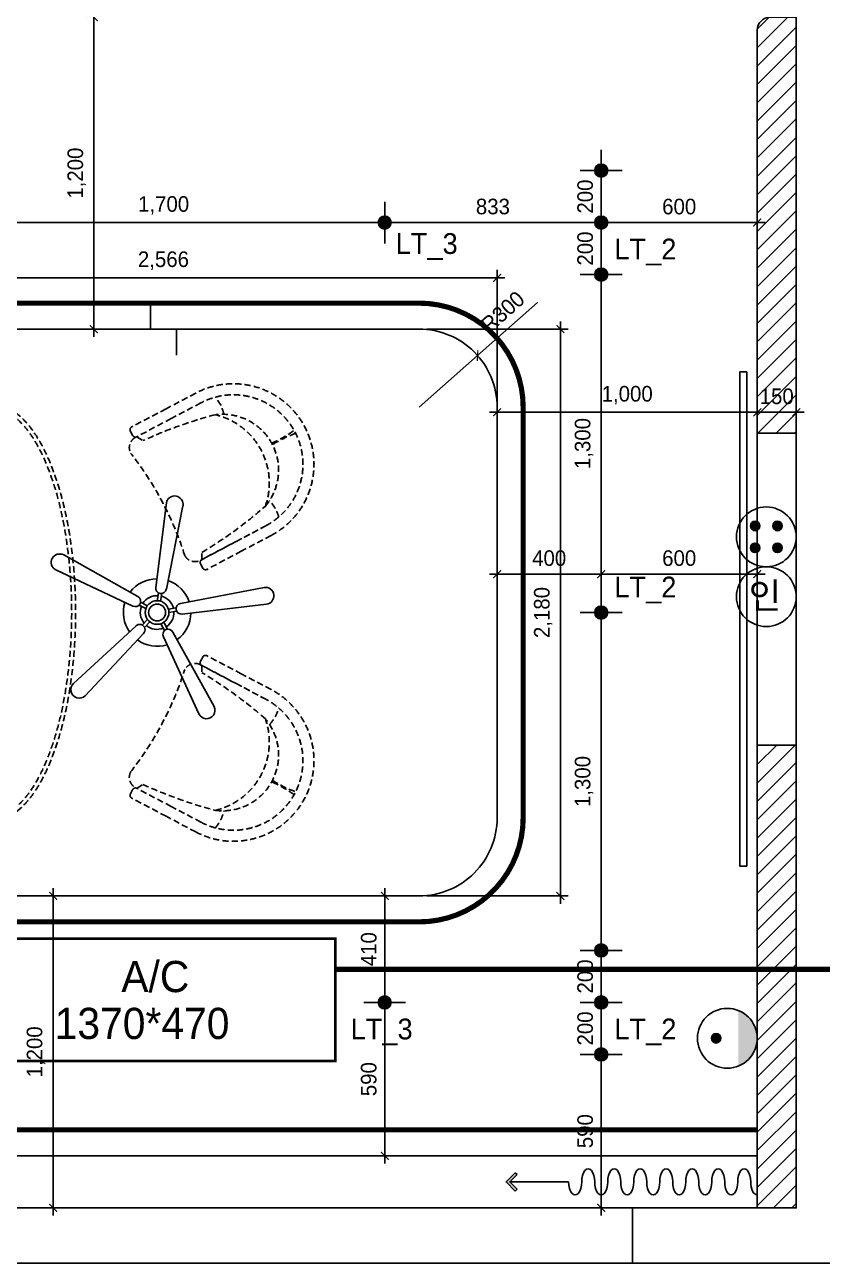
# Model space of a CAD drawing. Header units: millimetres. Extents: x 204923 to 257123, y 77248 to 107783.
# Drawn here: x 241626 to 244692, y 93259 to 98023 of the extents above; entities that cross this region are included whole.
import ezdxf

# ---------------------------------------------------------------- set-up
doc = ezdxf.new("R2010")
doc.units = ezdxf.units.MM
doc.header["$LTSCALE"] = 30
doc.header["$PDMODE"] = 3
for name, pattern in [('DH-HID2', [1.2, 0.8, -0.4]), ('HID', [2.3, 1.5, -0.8]), ('HID2', [1, 0.5, -0.5]), ('HIDDEN', [9.525, 6.35, -3.175])]:
    doc.linetypes.add(name, pattern=pattern)
doc.layers.get('DEFPOINTS').update_dxf_attribs({"color": 248})
for name, color, linetype in [('01. F-소품', 3, 'Continuous'), ('03-WAL NEW', 3, 'Continuous'), ('04-WIN', 4, 'Continuous'), ('06-FUR', 6, 'Continuous'), ('06-LIGHT', 4, 'Continuous'), ('07-DIM WAL', 5, 'Continuous'), ('2-con', 2, 'Continuous'), ('3.기호.계단선', 30, 'Continuous'), ('CEIL-LIGHT', 7, 'Continuous'), ('FU-FURM', 251, 'DH-HID2'), ('RC-LIGHT', 7, 'Continuous'), ('도면층8', 8, 'Continuous'), ('설비', 140, 'Continuous')]:
    doc.layers.add(name, color=color, linetype=linetype)
doc.styles.add('HY 울릉도 L', font='')
doc.styles.add('코레일둥고', font='Korail_Round_Gothic_Medium.ttf')
doc.styles.get('HY 울릉도 L').set_extended_font_data('HY울릉도L')
doc.dimstyles.new('30', dxfattribs={"dimscale": 30, "dimtxt": 2, "dimasz": 1, "dimexe": 1, "dimexo": 1, "dimgap": 1, "dimtad": 1, "dimdec": 0, "dimrnd": 0.05, "dimdsep": 46, "dimlunit": 6, "dimtxsty": 'HY 울릉도 L', "dimblk": 'ARCHTICK', "dimcen": 2.5, "dimdle": 1, "dimclrd": 133, "dimclre": 133, "dimclrt": 30, "dimadec": 0, "dimazin": 0, "dimtfac": 1, "dimtdec": 0, "dimtix": 1, "dimtmove": 2, "dimatfit": 3, "dimldrblk": 'ARCHTICK', "dimfxl": 1, "dimlwd": -1, "dimlwe": -1, "dimarcsym": 0})

# ---------------------------------------------------------------- blocks, each defined once
blk = doc.blocks.new('CELILNGPAN')
at = {"layer": '06-FUR', "color": 6}
for p, q in [((48717.2, -3709.4), (48676.4, -4034.6)), ((48781.1, -3721), (48717.1, -4041.2)), ((48322.4, -3909.7), (48607.1, -4069.5)), ((48291.6, -3966.9), (48588.2, -4106.2)), ((49093.7, -4034.6), (48771.7, -4096.2)), ((48644.6, -4104.7), (48618.1, -4091.1)), ((48682.4, -4085.6), (48687.2, -4056.2)), ((48695.2, -4087.7), (48700, -4058.3)), ((48638.6, -4116.2), (48612.1, -4102.6)), ((48725.1, -4117.8), (48754.5, -4113.2)), ((48727, -4130.6), (48756.5, -4126)), ((49102.3, -4098.9), (48778, -4137)), ((48360.1, -4404.3), (48600.1, -4182.9)), ((48645.1, -4158.1), (48623.9, -4179.1)), ((48654.2, -4167.3), (48633.1, -4188.3)), ((48696.1, -4174.1), (48709.5, -4200.7)), ((48707.7, -4168.3), (48721.1, -4194.9)), ((48404.9, -4451.3), (48629.1, -4212.2)), ((48842.1, -4521.2), (48705.7, -4224.6)), ((48900.6, -4493.1), (48742.5, -4206))]:
    blk.add_line(p, q, dxfattribs=at)
for radius in [45.4, 32.5]:
    blk.add_circle((48681.6, -4131), radius, dxfattribs=at)
for centre, radius, start, end in [((48749.2, -3715.2), 32.5, 349.67, 169.67), ((48307, -3938.3), 32.5, 61.67, 241.67), ((48681.6, -4131), 129.8, 90.4651, 143.078), ((48696.7, -4037.9), 20.6, 170.7734, 350.7734), ((48681.6, -4131), 129.8, 18.4651, 71.078), ((49098, -4066.8), 32.5, 277.67, 97.67), ((48681.6, -4131), 129.8, 162.4651, 215.078), ((48597.7, -4087.9), 20.6, 242.7734, 62.7734), ((48681.6, -4131), 64.9, 86.5125, 147.0342), ((48681.6, -4131), 64.9, 14.5125, 75.0342), ((48774.9, -4116.6), 20.6, 98.7734, 278.7734), ((48681.6, -4131), 64.9, 158.5125, 219.0342), ((48681.6, -4131), 64.9, 302.5125, 3.0342), ((48681.6, -4131), 129.8, 306.4651, 359.078), ((48614.6, -4197.5), 20.6, 314.7734, 134.7734), ((48681.6, -4131), 64.9, 230.5125, 291.0342), ((48681.6, -4131), 129.8, 234.4651, 287.078), ((48724.1, -4215.3), 20.6, 26.7734, 206.7734), ((48382.5, -4427.8), 32.5, 133.67, 313.67), ((48871.4, -4507.2), 32.5, 205.67, 25.67)]:
    blk.add_arc(centre, radius, start, end, dxfattribs=at)
blk = doc.blocks.new('DLSXJSPT')
at = {"layer": '설비', "color": 140}
blk.add_circle((242956, 103418.4), 115, dxfattribs=at)
at = {"layer": '설비', "color": 140, "style": '코레일둥고'}
blk.add_text('인', height=100, dxfattribs=at).set_placement((242888.1, 103372))
blk = doc.blocks.new('4RNZHS')
at = {"layer": '설비'}
h = blk.add_hatch(color=140, dxfattribs=at)
edge = h.paths.add_edge_path()
edge.add_arc((244434.2, 96095.3), 18.3, -90, 270, ccw=False)
h = blk.add_hatch(color=140, dxfattribs=at)
edge = h.paths.add_edge_path()
edge.add_arc((244520, 96095.3), 18.3, 270, 630)
h = blk.add_hatch(color=140, dxfattribs=at)
edge = h.paths.add_edge_path()
edge.add_arc((244434.2, 96011.2), 18.3, -90, 270, ccw=False)
h = blk.add_hatch(color=140, dxfattribs=at)
edge = h.paths.add_edge_path()
edge.add_arc((244520, 96011.2), 18.3, 270, 630)
at = {"layer": '설비', "color": 140}
for centre, radius in [((244477.1, 96053.3), 115), ((244434.2, 96095.3), 18.3), ((244520, 96095.3), 18.3), ((244434.2, 96011.2), 18.3), ((244520, 96011.2), 18.3)]:
    blk.add_circle(centre, radius, dxfattribs=at)
blk = doc.blocks.new('DLFRN')
at = {"layer": '설비'}
h = blk.add_hatch(color=140, dxfattribs=at)
edge = h.paths.add_edge_path()
edge.add_arc((236552.3, 104850.7), 18.3, 0, 360)
h = blk.add_hatch(color=140, dxfattribs=at)
edge = h.paths.add_edge_path()
edge.add_line((236658.9, 104764.8), (236445.6, 104764.8))
edge.add_ellipse((236552.3, 104807.8), major_axis=(81.3, 81.3), ratio=1, start_angle=156.9578, end_angle=293.0422)
at = {"layer": '설비', "color": 140}
for centre, radius in [((236552.3, 104807.8), 115), ((236552.3, 104850.7), 18.3)]:
    blk.add_circle(centre, radius, dxfattribs=at)
blk = doc.blocks.new('cdr')
at = {"layer": '04-WIN'}
blk.add_lwpolyline([(214577.1, 93472.4), (218162.1, 93472.4), (218162.1, 93259.4), (214577.1, 93259.4)], close=True, dxfattribs=at)
at = {"layer": '2-con'}
for p, q in [((218792.1, 98052.4), (218792.1, 93472.4)), ((218792.1, 93472.4), (218162.1, 93472.4)), ((218162.1, 93472.4), (218162.1, 93259.4))]:
    blk.add_line(p, q, dxfattribs=at)
blk.add_lwpolyline([(218992.1, 93259.4), (218162.1, 93259.4)], dxfattribs=at)
blk = doc.blocks.new('cjswjdeh')
at = {"layer": '03-WAL NEW'}
h = blk.add_hatch(dxfattribs=at)
h.set_pattern_fill('_USER', color=256, scale=50, angle=45, pattern_type=0)
h.set_pattern_definition([(45, (54919.72, 2669.96), (-35.355339, 35.355339), [])])
h.paths.add_polyline_path([(273711.8, 96746.7), (273561.8, 96746.7), (273561.8, 96142.3), (273711.8, 96142.3)])
h.paths.add_polyline_path([(273711.8, 97922.3), (273561.8, 97922.3), (273561.8, 96746.7), (273711.8, 96746.7)])
h.paths.add_polyline_path([(273711.8, 100722.3), (273561.8, 100722.3), (273561.8, 99122.3), (273711.8, 99122.3)])
for p, q in [((273711.8, 99122.3), (273561.8, 99122.3)), ((273711.8, 97922.3), (273561.8, 97922.3))]:
    blk.add_line(p, q, dxfattribs=at)
blk.add_lwpolyline([(273711.8, 100722.3), (273611.8, 100722.3, 0.414214), (273561.8, 100672.3), (273561.8, 96142.3), (273711.8, 96142.3), (273711.8, 100722.3)], format="xyb", dxfattribs=at)
at = {"layer": '06-FUR', "color": 8}
blk.add_lwpolyline([(273521.8, 97456.9), (273521.8, 99357.8), (273494.9, 99357.8), (273494.9, 97456.9)], close=True, dxfattribs=at)
at = {"layer": 'FU-FURM', "color": 8}
for p, q in [((271402.9, 99276.4), (271288.5, 99216)), ((271422.8, 99238.8), (271308.4, 99178.4)), ((271288.5, 99216), (271156.7, 99146.3)), ((271308.4, 99178.4), (271176.5, 99108.7)), ((271151.6, 99129.8), (271160.1, 99113.7)), ((271176.5, 99108.7), (271199.7, 99093.4)), ((271672.6, 98766.2), (271558.2, 98705.7)), ((271558.2, 98705.7), (271672.6, 98766.2)), ((271692.5, 98728.6), (271578.1, 98668.1)), ((271420.9, 98633.1), (271558.2, 98705.7)), ((271558.2, 98705.7), (271426.3, 98636)), ((271426.3, 98636), (271426.8, 98663.7)), ((271578.1, 98668.1), (271446.2, 98598.4)), ((271429.8, 98603.5), (271421.3, 98619.6)), ((271420.9, 98231.5), (271558.2, 98158.9)), ((271429.8, 98261.2), (271421.3, 98245.1)), ((271578.1, 98196.5), (271446.2, 98266.2)), ((271426.3, 98228.6), (271426.8, 98200.9)), ((271558.2, 98158.9), (271426.3, 98228.6)), ((271692.5, 98136.1), (271578.1, 98196.5)), ((271672.6, 98098.5), (271558.2, 98158.9)), ((271558.2, 98158.9), (271672.6, 98098.5)), ((271176.5, 97756), (271199.7, 97771.3)), ((271308.4, 97686.3), (271176.5, 97756)), ((271151.6, 97734.8), (271160.1, 97750.9)), ((271288.5, 97648.7), (271156.7, 97718.4)), ((271422.8, 97625.8), (271308.4, 97686.3)), ((271402.9, 97588.2), (271288.5, 97648.7))]:
    blk.add_line(p, q, dxfattribs=at)
for centre, radius, start, end in [((271547.7, 99002.5), 309.8, 297.8591, 117.8591), ((271547.7, 99002.5), 267.3, 297.8591, 117.8591), ((271372, 99166.6), 141.6, 11.5694, 41.5397), ((271901, 97574.8), 1672.8, 104.6398, 114.7879), ((271506.5, 98980.2), 214.8, 319.804, 97.5617), ((271415.7, 98930.5), 270, 340.766, 76.5997), ((271162.3, 99135.5), 12.2, 117.8591, 207.8591), ((271191.9, 99066.4), 44.5, 117.8591, 207.8591), ((271170.9, 99119.4), 12.2, 207.8591, 297.8591), ((271517.5, 99497.3), 449.6, 293.2027, 305.8783), ((271939.5, 98698.8), 449.6, 109.8399, 122.5137), ((270169, 98273.8), 1250.1, 17.5952, 38.123), ((271584.4, 98764.9), 141.6, 14.1785, 43.8361), ((270567, 100098.6), 1672.8, 300.9303, 311.2813), ((271400.1, 98672.5), 44.5, 207.8591, 297.8591), ((271432, 98625.3), 12.2, 117.8591, 207.8591), ((271440.5, 98609.2), 12.2, 207.8591, 297.8591), ((271400.1, 98192.1), 44.5, 62.1409, 152.1409), ((271432, 98239.4), 12.2, 152.1409, 242.1409), ((271440.5, 98255.5), 12.2, 62.1409, 152.1409), ((270169, 98590.9), 1250.1, 321.877, 342.4048), ((270567, 96766), 1672.8, 48.7187, 59.0697), ((271547.7, 97862.2), 309.8, 242.1409, 62.1409), ((271547.7, 97862.2), 267.3, 242.1409, 62.1409), ((271584.4, 98099.8), 141.6, 316.1639, 345.8215), ((271415.7, 97934.1), 270, 283.4003, 19.234), ((271506.5, 97884.4), 214.8, 262.4383, 40.196), ((271191.9, 97798.3), 44.5, 152.1409, 242.1409), ((271170.9, 97745.3), 12.2, 62.1409, 152.1409), ((271901, 99289.9), 1672.8, 245.2121, 255.3602), ((271517.5, 97367.4), 449.6, 54.1217, 66.7973), ((271939.5, 98165.8), 449.6, 237.4863, 250.1601), ((271162.3, 97729.2), 12.2, 152.1409, 242.1409), ((271372, 97698), 141.6, 318.4603, 348.4306)]:
    blk.add_arc(centre, radius, start, end, dxfattribs=at)
at = {"layer": 'FU-FURM', "color": 8, "extrusion": (0, 0, -1)}
blk.add_ellipse((270620.8, 98432.3), major_axis=(0, 800), ratio=0.4, dxfattribs=at)
at = {"layer": 'FU-FURM', "color": 8}
blk.add_open_spline([(270620.8, 99217.3), (270629.8, 99217.3), (270638.8, 99216.2), (270657, 99211.9), (270666.1, 99208.6), (270684.4, 99199.7), (270693.6, 99194.1), (270711.9, 99180.6), (270721, 99172.6), (270739, 99154.4), (270747.9, 99144.2), (270765.4, 99121.4), (270774, 99108.9), (270790.6, 99081.8), (270798.8, 99067.2), (270814.4, 99036), (270822, 99019.5), (270836.5, 98984.5), (270843.4, 98966.2), (270859.2, 98919.7), (270867.8, 98890.7), (270883.4, 98830.1), (270890.3, 98798.4), (270902.5, 98733), (270907.6, 98699.2), (270916.1, 98630.1), (270919.4, 98594.9), (270924, 98523.5), (270925.3, 98487.5), (270926, 98415.2), (270925.4, 98379), (270922.1, 98307.2), (270919.5, 98271.5), (270912.4, 98201.5), (270907.9, 98167.1), (270897, 98100.3), (270890.7, 98067.8), (270876.3, 98005.3), (270868.2, 97975.4), (270850.6, 97918.6), (270841.1, 97891.7), (270820.6, 97841.6), (270809.8, 97818.4), (270786.9, 97776), (270775, 97756.8), (270753.3, 97727), (270743.6, 97715.4), (270724.1, 97694.9), (270714.2, 97686), (270694.3, 97671), (270684.3, 97664.8), (270666.4, 97656.3), (270658.4, 97653.3), (270642.4, 97649.1), (270634.5, 97647.9), (270618.7, 97647.1), (270610.7, 97647.5), (270594.9, 97650), (270586.9, 97652.1), (270570.9, 97658.1), (270562.9, 97661.9), (270546.9, 97671.4), (270538.8, 97677), (270522.9, 97690), (270514.9, 97697.5), (270499.2, 97714.1), (270491.4, 97723.3), (270476.1, 97743.4), (270468.6, 97754.3), (270450.7, 97782.9), (270440.4, 97801.6), (270420.8, 97841.9), (270411.5, 97863.7), (270393.9, 97909.9), (270385.7, 97934.4), (270370.5, 97985.9), (270363.5, 98012.8), (270350.8, 98068.5), (270345.1, 98097.4), (270335.2, 98156.7), (270331, 98187.1), (270324.1, 98249), (270321.4, 98280.5), (270317.5, 98344.1), (270316.3, 98376.2), (270315.5, 98440.5), (270315.9, 98472.7), (270318.3, 98536.8), (270320.2, 98568.6), (270325.6, 98631.5), (270329.1, 98662.5), (270337.6, 98723.2), (270342.5, 98752.9), (270353.8, 98810.5), (270360.2, 98838.5), (270374.2, 98892.2), (270381.8, 98917.9), (270398.3, 98966.8), (270407.1, 98990), (270425.7, 99033.4), (270435.5, 99053.6), (270456, 99090.8), (270466.6, 99107.7), (270488.5, 99138.1), (270499.7, 99151.5), (270520, 99172.1), (270529.1, 99180.1), (270547.2, 99193.6), (270556.3, 99199.2), (270574.4, 99208.2), (270583.4, 99211.5), (270601.5, 99216), (270610.4, 99217.2), (270619.8, 99217.3), (270620.3, 99217.3), (270620.8, 99217.3)], degree=3, knots=[0, 0, 0, 0, 0.096006, 0.096006, 0.192013, 0.192013, 0.288019, 0.288019, 0.384026, 0.384026, 0.480032, 0.480032, 0.576039, 0.576039, 0.672045, 0.672045, 0.768052, 0.768052, 0.864058, 0.864058, 1.000623, 1.000623, 1.137188, 1.137188, 1.273752, 1.273752, 1.410317, 1.410317, 1.546881, 1.546881, 1.683446, 1.683446, 1.820011, 1.820011, 1.956575, 1.956575, 2.09314, 2.09314, 2.229705, 2.229705, 2.366269, 2.366269, 2.502834, 2.502834, 2.639398, 2.639398, 2.743847, 2.743847, 2.848296, 2.848296, 2.952744, 2.952744, 3.036859, 3.036859, 3.120973, 3.120973, 3.205087, 3.205087, 3.289202, 3.289202, 3.373316, 3.373316, 3.45743, 3.45743, 3.541545, 3.541545, 3.625659, 3.625659, 3.709774, 3.709774, 3.831324, 3.831324, 3.952874, 3.952874, 4.074424, 4.074424, 4.195974, 4.195974, 4.317525, 4.317525, 4.439075, 4.439075, 4.560625, 4.560625, 4.682175, 4.682175, 4.803725, 4.803725, 4.925276, 4.925276, 5.046826, 5.046826, 5.168376, 5.168376, 5.289926, 5.289926, 5.411476, 5.411476, 5.533027, 5.533027, 5.654577, 5.654577, 5.776127, 5.776127, 5.897677, 5.897677, 5.992828, 5.992828, 6.087979, 6.087979, 6.18313, 6.18313, 6.278281, 6.278281, 6.283185, 6.283185, 6.283185, 6.283185], dxfattribs=at)
blk.add_blockref('cdr', (54919.7, 2670))
blk = doc.blocks.new('1')
at = {"linetype": 'Continuous'}
h = blk.add_hatch(color=4, dxfattribs=at)
h.dxf.hatch_style = 1
edge = h.paths.add_edge_path()
edge.add_arc((11539653.5, -14273503.8), 37.5, 0, 360)
at = {"color": 1, "linetype": 'Continuous'}
for p, q in [((11539653.5, -14273637.1), (11539653.5, -14273370.5)), ((11539520.2, -14273503.8), (11539786.8, -14273503.8))]:
    blk.add_line(p, q, dxfattribs=at)
at = {"color": 4, "linetype": 'Continuous'}
for radius in [41.5, 37.5]:
    blk.add_circle((11539653.5, -14273503.8), radius, dxfattribs=at)
blk = doc.blocks.new('FFSFDF')
at = {"layer": '01. F-소품'}
blk.add_hatch(color=8, dxfattribs=at).paths.add_polyline_path([(1567672.9, 1746751.1), (1567679.9, 1746744.1), (1567715.3, 1746779.4), (1567679.9, 1746814.8), (1567672.9, 1746807.7), (1567701.2, 1746779.4)])
at = {"layer": '01. F-소품', "color": 8}
for p, q in [((1567672.9, 1746807.7), (1567679.9, 1746814.8)), ((1567474.8, 1746779.4), (1567701.2, 1746779.4)), ((1567672.9, 1746751.1), (1567679.9, 1746744.1))]:
    blk.add_line(p, q, dxfattribs=at)
for points in [[(1567672.9, 1746807.7), (1567701.2, 1746779.4), (1567672.9, 1746751.1)], [(1567679.9, 1746814.8), (1567715.3, 1746779.4), (1567679.9, 1746744.1)]]:
    blk.add_lwpolyline(points, dxfattribs=at)
for centre, start_param, end_param in [((1566799.8, 1746779.4), 1.570796, 4.712389), ((1566899.8, 1746779.4), 1.570796, 4.712389), ((1566999.8, 1746779.4), 1.570796, 4.712389), ((1567099.8, 1746779.4), 1.570796, 4.712389), ((1567199.8, 1746779.4), 1.570796, 4.712389), ((1567299.8, 1746779.4), 1.570796, 4.712389), ((1567399.8, 1746779.4), 1.570796, 4.712389), ((1566749.8, 1746779.4), 6.283185, 7.853982), ((1566849.8, 1746779.4), 4.712389, 7.853982), ((1566949.8, 1746779.4), 4.712389, 7.853982), ((1567049.8, 1746779.4), 4.712389, 7.853982), ((1567149.8, 1746779.4), 4.712389, 7.853982), ((1567249.8, 1746779.4), 4.712389, 7.853982), ((1567349.8, 1746779.4), 4.712389, 7.853982), ((1567449.8, 1746779.4), 4.712389, 7.853982)]:
    blk.add_ellipse(centre, major_axis=(0, -50), ratio=0.5, start_param=start_param, end_param=end_param, dxfattribs=at)
blk = doc.blocks.new('_ArchTick')
at = {"color": 0, "linetype": 'ByBlock', "const_width": 0.15}
blk.add_lwpolyline([(-0.5, -0.5), (0.5, 0.5)], dxfattribs=at)
blk = doc.blocks.new('*D718')
at = {"layer": '3.기호.계단선', "color": 133}
for p, q in [((244472.1, 96532.4), (243412.1, 96532.4)), ((243442.1, 96562.4), (243442.1, 96562.4)), ((244442.1, 96562.4), (244442.1, 96562.4))]:
    blk.add_line(p, q, dxfattribs=at)
at = {"layer": 'DEFPOINTS', "color": 0}
for p in [(243442.1, 96532.4), (243442.1, 96532.4), (244442.1, 96532.4)]:
    blk.add_point(p, dxfattribs=at)
at = {"layer": '3.기호.계단선', "color": 133, "xscale": 30, "yscale": 30, "zscale": 30, "rotation": 180}
blk.add_blockref('_ArchTick', (243442.1, 96532.4), dxfattribs=at)
at = {"layer": '3.기호.계단선', "color": 133, "xscale": 30, "yscale": 30, "zscale": 30}
blk.add_blockref('_ArchTick', (244442.1, 96532.4), dxfattribs=at)
at = {"layer": '3.기호.계단선', "color": 30, "insert": (243942.1, 96598.3), "char_height": 60, "attachment_point": 5, "style": 'HY 울릉도 L'}
blk.add_mtext('1,000', dxfattribs=at)
blk = doc.blocks.new('*D719')
at = {"layer": '3.기호.계단선', "color": 133}
for p, q in [((244412.1, 96532.4), (244622.1, 96532.4)), ((244442.1, 96562.4), (244442.1, 96562.4)), ((244592.1, 96562.4), (244592.1, 96562.4))]:
    blk.add_line(p, q, dxfattribs=at)
at = {"layer": 'DEFPOINTS', "color": 0}
for p in [(244442.1, 96532.4), (244592.1, 96532.4), (244592.1, 96532.4)]:
    blk.add_point(p, dxfattribs=at)
at = {"layer": '3.기호.계단선', "color": 133, "xscale": 30, "yscale": 30, "zscale": 30}
blk.add_blockref('_ArchTick', (244442.1, 96532.4), dxfattribs=at)
at = {"layer": '3.기호.계단선', "color": 133, "xscale": 30, "yscale": 30, "zscale": 30, "rotation": 180}
blk.add_blockref('_ArchTick', (244592.1, 96532.4), dxfattribs=at)
at = {"layer": '3.기호.계단선', "color": 30, "insert": (244517.1, 96593.7), "char_height": 60, "attachment_point": 5, "style": 'HY 울릉도 L'}
blk.add_mtext('150', dxfattribs=at)
blk = doc.blocks.new('*D720')
at = {"layer": '3.기호.계단선', "color": 133}
for p, q in [((240845.7, 97049.9), (243472.1, 97049.9)), ((240875.7, 96479.3), (240875.7, 97079.9)), ((243442.1, 96562.4), (243442.1, 97079.9))]:
    blk.add_line(p, q, dxfattribs=at)
at = {"layer": 'DEFPOINTS', "color": 0}
for p in [(243442.1, 97049.9), (243442.1, 96532.4), (240875.7, 96449.3)]:
    blk.add_point(p, dxfattribs=at)
at = {"layer": '3.기호.계단선', "color": 133, "xscale": 30, "yscale": 30, "zscale": 30, "rotation": 180}
blk.add_blockref('_ArchTick', (240875.7, 97049.9), dxfattribs=at)
at = {"layer": '3.기호.계단선', "color": 133, "xscale": 30, "yscale": 30, "zscale": 30}
blk.add_blockref('_ArchTick', (243442.1, 97049.9), dxfattribs=at)
at = {"layer": '3.기호.계단선', "color": 30, "insert": (242158.9, 97115.8), "char_height": 60, "attachment_point": 5, "style": 'HY 울릉도 L'}
blk.add_mtext('2,566', dxfattribs=at)
blk = doc.blocks.new('*D721')
at = {"layer": '3.기호.계단선', "color": 133}
for p, q in [((243172.1, 96852.4), (243715.2, 96852.4)), ((243685.2, 96882.4), (243685.2, 94642.4)), ((243172.1, 94672.4), (243715.2, 94672.4))]:
    blk.add_line(p, q, dxfattribs=at)
at = {"layer": 'DEFPOINTS', "color": 0}
for p in [(243142.1, 96852.4), (243142.1, 94672.4), (243685.2, 94672.4)]:
    blk.add_point(p, dxfattribs=at)
at = {"layer": '3.기호.계단선', "color": 133, "xscale": 30, "yscale": 30, "zscale": 30}
for p, rotation in [((243685.2, 96852.4), 90), ((243685.2, 94672.4), 270)]:
    blk.add_blockref('_ArchTick', p, dxfattribs=dict(at, rotation=rotation))
at = {"layer": '3.기호.계단선', "color": 30, "insert": (243619.3, 95762.4), "char_height": 60, "attachment_point": 5, "rotation": 90, "style": 'HY 울릉도 L'}
blk.add_mtext('2,180', dxfattribs=at)
blk = doc.blocks.new('*D724')
at = {"layer": '3.기호.계단선', "color": 133}
for p, q in [((242129.6, 94672.4), (241704.7, 94672.4)), ((241734.7, 94702.4), (241734.7, 93442.4)), ((242129.6, 93472.4), (241704.7, 93472.4))]:
    blk.add_line(p, q, dxfattribs=at)
at = {"layer": 'DEFPOINTS', "color": 0}
for p in [(242159.6, 94672.4), (241734.7, 93472.4), (242159.6, 93472.4)]:
    blk.add_point(p, dxfattribs=at)
at = {"layer": '3.기호.계단선', "color": 133, "xscale": 30, "yscale": 30, "zscale": 30}
for p, rotation in [((241734.7, 94672.4), 90), ((241734.7, 93472.4), 270)]:
    blk.add_blockref('_ArchTick', p, dxfattribs=dict(at, rotation=rotation))
at = {"layer": '3.기호.계단선', "color": 30, "insert": (241668.7, 94072.4), "char_height": 60, "attachment_point": 5, "rotation": 90, "style": 'HY 울릉도 L'}
blk.add_mtext('1,200', dxfattribs=at)
blk = doc.blocks.new('*D725')
at = {"layer": '3.기호.계단선', "color": 133}
for p, q in [((241861.4, 98052.4), (241861.4, 98052.4)), ((241891.4, 96822.4), (241891.4, 98082.4)), ((241861.4, 96852.4), (241861.4, 96852.4))]:
    blk.add_line(p, q, dxfattribs=at)
at = {"layer": 'DEFPOINTS', "color": 0}
for p in [(241891.4, 98052.4), (241891.4, 98052.4), (241891.4, 96852.4)]:
    blk.add_point(p, dxfattribs=at)
at = {"layer": '3.기호.계단선', "color": 133, "xscale": 30, "yscale": 30, "zscale": 30}
for p, rotation in [((241891.4, 98052.4), 90), ((241891.4, 96852.4), 270)]:
    blk.add_blockref('_ArchTick', p, dxfattribs=dict(at, rotation=rotation))
at = {"layer": '3.기호.계단선', "color": 30, "insert": (241825.4, 97452.4), "char_height": 60, "attachment_point": 5, "rotation": 90, "style": 'HY 울릉도 L'}
blk.add_mtext('1,200', dxfattribs=at)
blk = doc.blocks.new('*D741')
at = {"layer": '07-DIM WAL', "color": 133}
for p, q in [((243842.1, 97292.4), (243842.1, 97292.4)), ((244442.1, 97292.4), (244442.1, 97292.4)), ((243812.1, 97262.4), (244472.1, 97262.4))]:
    blk.add_line(p, q, dxfattribs=at)
at = {"layer": 'DEFPOINTS', "color": 0}
for p in [(243842.1, 97262.4), (244442.1, 97262.4), (244442.1, 97262.4)]:
    blk.add_point(p, dxfattribs=at)
at = {"layer": '07-DIM WAL', "color": 133, "xscale": 30, "yscale": 30, "zscale": 30, "rotation": 180}
blk.add_blockref('_ArchTick', (243842.1, 97262.4), dxfattribs=at)
at = {"layer": '07-DIM WAL', "color": 133, "xscale": 30, "yscale": 30, "zscale": 30}
blk.add_blockref('_ArchTick', (244442.1, 97262.4), dxfattribs=at)
at = {"layer": '07-DIM WAL', "color": 30, "insert": (244142.1, 97323.6), "char_height": 60, "attachment_point": 5, "style": 'HY 울릉도 L'}
blk.add_mtext('600', dxfattribs=at)
blk = doc.blocks.new('*D742')
at = {"layer": '07-DIM WAL', "color": 133}
for p, q in [((243842.1, 97232.4), (243842.1, 97492.4)), ((243812.1, 97462.4), (243812.1, 97462.4)), ((243812.1, 97262.4), (243812.1, 97262.4))]:
    blk.add_line(p, q, dxfattribs=at)
at = {"layer": 'DEFPOINTS', "color": 0}
for p in [(243842.1, 97462.4), (243842.1, 97462.4), (243842.1, 97262.4)]:
    blk.add_point(p, dxfattribs=at)
at = {"layer": '07-DIM WAL', "color": 133, "xscale": 30, "yscale": 30, "zscale": 30}
for p, rotation in [((243842.1, 97462.4), 270), ((243842.1, 97262.4), 90)]:
    blk.add_blockref('_ArchTick', p, dxfattribs=dict(at, rotation=rotation))
at = {"layer": '07-DIM WAL', "color": 30, "insert": (243780.8, 97362.4), "char_height": 60, "attachment_point": 5, "rotation": 90, "style": 'HY 울릉도 L'}
blk.add_mtext('200', dxfattribs=at)
blk = doc.blocks.new('*D743')
at = {"layer": '07-DIM WAL', "color": 133}
for p, q in [((243842.1, 97292.4), (243842.1, 97032.4)), ((243812.1, 97262.4), (243812.1, 97262.4)), ((243812.1, 97062.4), (243812.1, 97062.4))]:
    blk.add_line(p, q, dxfattribs=at)
at = {"layer": 'DEFPOINTS', "color": 0}
for p in [(243842.1, 97262.4), (243842.1, 97062.4), (243842.1, 97062.4)]:
    blk.add_point(p, dxfattribs=at)
at = {"layer": '07-DIM WAL', "color": 133, "xscale": 30, "yscale": 30, "zscale": 30}
for p, rotation in [((243842.1, 97262.4), 270), ((243842.1, 97062.4), 90)]:
    blk.add_blockref('_ArchTick', p, dxfattribs=dict(at, rotation=rotation))
at = {"layer": '07-DIM WAL', "color": 30, "insert": (243780.8, 97162.4), "char_height": 60, "attachment_point": 5, "rotation": 90, "style": 'HY 울릉도 L'}
blk.add_mtext('200', dxfattribs=at)
blk = doc.blocks.new('*D744')
at = {"layer": '07-DIM WAL', "color": 133}
for p, q in [((243009.6, 97292.4), (243009.6, 97292.4)), ((243842.1, 97292.4), (243842.1, 97292.4)), ((243872.1, 97262.4), (242979.6, 97262.4))]:
    blk.add_line(p, q, dxfattribs=at)
at = {"layer": 'DEFPOINTS', "color": 0}
for p in [(243009.6, 97262.4), (243009.6, 97262.4), (243842.1, 97262.4)]:
    blk.add_point(p, dxfattribs=at)
at = {"layer": '07-DIM WAL', "color": 133, "xscale": 30, "yscale": 30, "zscale": 30, "rotation": 180}
blk.add_blockref('_ArchTick', (243009.6, 97262.4), dxfattribs=at)
at = {"layer": '07-DIM WAL', "color": 133, "xscale": 30, "yscale": 30, "zscale": 30}
blk.add_blockref('_ArchTick', (243842.1, 97262.4), dxfattribs=at)
at = {"layer": '07-DIM WAL', "color": 30, "insert": (243425.8, 97323.7), "char_height": 60, "attachment_point": 5, "style": 'HY 울릉도 L'}
blk.add_mtext('833', dxfattribs=at)
blk = doc.blocks.new('*D745')
at = {"layer": '07-DIM WAL', "color": 133}
for p, q in [((241309.6, 97292.4), (241309.6, 97292.4)), ((243009.6, 97292.4), (243009.6, 97292.4)), ((243039.6, 97262.4), (241279.6, 97262.4))]:
    blk.add_line(p, q, dxfattribs=at)
at = {"layer": 'DEFPOINTS', "color": 0}
for p in [(241309.6, 97262.4), (241309.6, 97262.4), (243009.6, 97262.4)]:
    blk.add_point(p, dxfattribs=at)
at = {"layer": '07-DIM WAL', "color": 133, "xscale": 30, "yscale": 30, "zscale": 30, "rotation": 180}
blk.add_blockref('_ArchTick', (241309.6, 97262.4), dxfattribs=at)
at = {"layer": '07-DIM WAL', "color": 133, "xscale": 30, "yscale": 30, "zscale": 30}
blk.add_blockref('_ArchTick', (243009.6, 97262.4), dxfattribs=at)
at = {"layer": '07-DIM WAL', "color": 30, "insert": (242159.6, 97328.3), "char_height": 60, "attachment_point": 5, "style": 'HY 울릉도 L'}
blk.add_mtext('1,700', dxfattribs=at)
blk = doc.blocks.new('*D748')
at = {"layer": '07-DIM WAL', "color": 133}
for p, q in [((243842.1, 97092.4), (243842.1, 95732.4)), ((243812.1, 97062.4), (243812.1, 97062.4)), ((243812.1, 95762.4), (243812.1, 95762.4))]:
    blk.add_line(p, q, dxfattribs=at)
at = {"layer": 'DEFPOINTS', "color": 0}
for p in [(243842.1, 97062.4), (243842.1, 95762.4), (243842.1, 95762.4)]:
    blk.add_point(p, dxfattribs=at)
at = {"layer": '07-DIM WAL', "color": 133, "xscale": 30, "yscale": 30, "zscale": 30}
for p, rotation in [((243842.1, 97062.4), 90), ((243842.1, 95762.4), 270)]:
    blk.add_blockref('_ArchTick', p, dxfattribs=dict(at, rotation=rotation))
at = {"layer": '07-DIM WAL', "color": 30, "insert": (243776.1, 96412.4), "char_height": 60, "attachment_point": 5, "rotation": 90, "style": 'HY 울릉도 L'}
blk.add_mtext('1,300', dxfattribs=at)
blk = doc.blocks.new('*D749')
at = {"layer": '07-DIM WAL', "color": 133}
for p, q in [((243842.1, 95792.4), (243842.1, 94432.4)), ((243872.1, 95762.4), (243872.1, 95762.4)), ((243872.1, 94462.4), (243872.1, 94462.4))]:
    blk.add_line(p, q, dxfattribs=at)
at = {"layer": 'DEFPOINTS', "color": 0}
for p in [(243842.1, 95762.4), (243842.1, 94462.4), (243842.1, 94462.4)]:
    blk.add_point(p, dxfattribs=at)
at = {"layer": '07-DIM WAL', "color": 133, "xscale": 30, "yscale": 30, "zscale": 30}
for p, rotation in [((243842.1, 95762.4), 90), ((243842.1, 94462.4), 270)]:
    blk.add_blockref('_ArchTick', p, dxfattribs=dict(at, rotation=rotation))
at = {"layer": '07-DIM WAL', "color": 30, "insert": (243776.1, 95112.4), "char_height": 60, "attachment_point": 5, "rotation": 90, "style": 'HY 울릉도 L'}
blk.add_mtext('1,300', dxfattribs=at)
blk = doc.blocks.new('*D750')
at = {"layer": '07-DIM WAL', "color": 133}
for p, q in [((243842.1, 94492.4), (243842.1, 94232.4)), ((243812.1, 94462.4), (243812.1, 94462.4)), ((243812.1, 94262.4), (243812.1, 94262.4))]:
    blk.add_line(p, q, dxfattribs=at)
at = {"layer": 'DEFPOINTS', "color": 0}
for p in [(243842.1, 94462.4), (243842.1, 94262.4), (243842.1, 94262.4)]:
    blk.add_point(p, dxfattribs=at)
at = {"layer": '07-DIM WAL', "color": 133, "xscale": 30, "yscale": 30, "zscale": 30}
for p, rotation in [((243842.1, 94462.4), 270), ((243842.1, 94262.4), 90)]:
    blk.add_blockref('_ArchTick', p, dxfattribs=dict(at, rotation=rotation))
at = {"layer": '07-DIM WAL', "color": 30, "insert": (243780.8, 94362.4), "char_height": 60, "attachment_point": 5, "rotation": 90, "style": 'HY 울릉도 L'}
blk.add_mtext('200', dxfattribs=at)
blk = doc.blocks.new('*D751')
at = {"layer": '07-DIM WAL', "color": 133}
for p, q in [((243842.1, 94292.4), (243842.1, 94032.4)), ((243812.1, 94262.4), (243812.1, 94262.4)), ((243812.1, 94062.4), (243812.1, 94062.4))]:
    blk.add_line(p, q, dxfattribs=at)
at = {"layer": 'DEFPOINTS', "color": 0}
for p in [(243842.1, 94262.4), (243842.1, 94062.4), (243842.1, 94062.4)]:
    blk.add_point(p, dxfattribs=at)
at = {"layer": '07-DIM WAL', "color": 133, "xscale": 30, "yscale": 30, "zscale": 30}
for p, rotation in [((243842.1, 94262.4), 270), ((243842.1, 94062.4), 90)]:
    blk.add_blockref('_ArchTick', p, dxfattribs=dict(at, rotation=rotation))
at = {"layer": '07-DIM WAL', "color": 30, "insert": (243780.8, 94162.4), "char_height": 60, "attachment_point": 5, "rotation": 90, "style": 'HY 울릉도 L'}
blk.add_mtext('200', dxfattribs=at)
blk = doc.blocks.new('*D752')
at = {"layer": '07-DIM WAL', "color": 133}
for p, q in [((243842.1, 94092.4), (243842.1, 93442.4)), ((243812.1, 94062.4), (243812.1, 94062.4)), ((243812.1, 93472.4), (243812.1, 93472.4))]:
    blk.add_line(p, q, dxfattribs=at)
at = {"layer": 'DEFPOINTS', "color": 0}
for p in [(243842.1, 94062.4), (243842.1, 93472.4), (243842.1, 93472.4)]:
    blk.add_point(p, dxfattribs=at)
at = {"layer": '07-DIM WAL', "color": 133, "xscale": 30, "yscale": 30, "zscale": 30}
for p, rotation in [((243842.1, 94062.4), 90), ((243842.1, 93472.4), 270)]:
    blk.add_blockref('_ArchTick', p, dxfattribs=dict(at, rotation=rotation))
at = {"layer": '07-DIM WAL', "color": 30, "insert": (243780.8, 93767.4), "char_height": 60, "attachment_point": 5, "rotation": 90, "style": 'HY 울릉도 L'}
blk.add_mtext('590', dxfattribs=at)
blk = doc.blocks.new('*D990')
at = {"layer": '07-DIM WAL', "color": 133}
for p in [(243597.4, 96955.3), (243142.1, 96552.4)]:
    blk.add_line(p, (243366.8, 96751.2), dxfattribs=at)
at = {"layer": 'DEFPOINTS', "color": 0}
for p in [(243366.8, 96751.2), (243142.1, 96552.4)]:
    blk.add_point(p, dxfattribs=at)
at = {"layer": '07-DIM WAL', "color": 133, "xscale": 30, "yscale": 30, "zscale": 30, "rotation": 221.5084061767388}
blk.add_blockref('_ArchTick', (243366.8, 96751.2), dxfattribs=at)
at = {"layer": '07-DIM WAL', "color": 30, "insert": (243463.9, 96919.1), "char_height": 60, "attachment_point": 5, "rotation": 41.5084, "style": 'HY 울릉도 L'}
blk.add_mtext('R300', dxfattribs=at)
blk = doc.blocks.new('*D991')
at = {"layer": '07-DIM WAL', "color": 133}
for p, q in [((243009.8, 94232.4), (243009.8, 94702.4)), ((243039.6, 94672.4), (243039.8, 94672.4)), ((243039.6, 94262.4), (243039.8, 94262.4))]:
    blk.add_line(p, q, dxfattribs=at)
at = {"layer": 'DEFPOINTS', "color": 0}
for p in [(243009.6, 94672.4), (243009.8, 94672.4), (243009.6, 94262.4)]:
    blk.add_point(p, dxfattribs=at)
at = {"layer": '07-DIM WAL', "color": 133, "xscale": 30, "yscale": 30, "zscale": 30}
for p, rotation in [((243009.8, 94672.4), 90), ((243009.8, 94262.4), 270)]:
    blk.add_blockref('_ArchTick', p, dxfattribs=dict(at, rotation=rotation))
at = {"layer": '07-DIM WAL', "color": 30, "insert": (242948.6, 94467.4), "char_height": 60, "attachment_point": 5, "rotation": 90, "style": 'HY 울릉도 L'}
blk.add_mtext('410', dxfattribs=at)
blk = doc.blocks.new('*D992')
at = {"layer": '07-DIM WAL', "color": 133}
for p, q in [((243009.8, 94292.4), (243009.8, 93642.4)), ((242979.8, 94262.4), (242979.8, 94262.4)), ((242979.8, 93672.4), (242979.8, 93672.4))]:
    blk.add_line(p, q, dxfattribs=at)
at = {"layer": 'DEFPOINTS', "color": 0}
for p in [(243009.8, 94262.4), (243009.8, 93672.4), (243009.8, 93672.4)]:
    blk.add_point(p, dxfattribs=at)
at = {"layer": '07-DIM WAL', "color": 133, "xscale": 30, "yscale": 30, "zscale": 30}
for p, rotation in [((243009.8, 94262.4), 90), ((243009.8, 93672.4), 270)]:
    blk.add_blockref('_ArchTick', p, dxfattribs=dict(at, rotation=rotation))
at = {"layer": '07-DIM WAL', "color": 30, "insert": (242948.5, 93967.4), "char_height": 60, "attachment_point": 5, "rotation": 90, "style": 'HY 울릉도 L'}
blk.add_mtext('590', dxfattribs=at)
blk = doc.blocks.new('*D993')
at = {"layer": '07-DIM WAL', "color": 133}
for p, q in [((243872.1, 95909.9), (243412.1, 95909.9)), ((243442.1, 95792.4), (243442.1, 95939.9)), ((243842.1, 95792.4), (243842.1, 95939.9))]:
    blk.add_line(p, q, dxfattribs=at)
at = {"layer": 'DEFPOINTS', "color": 0}
for p in [(243442.1, 95909.9), (243442.1, 95762.4), (243842.1, 95762.4)]:
    blk.add_point(p, dxfattribs=at)
at = {"layer": '07-DIM WAL', "color": 133, "xscale": 30, "yscale": 30, "zscale": 30, "rotation": 180}
blk.add_blockref('_ArchTick', (243442.1, 95909.9), dxfattribs=at)
at = {"layer": '07-DIM WAL', "color": 133, "xscale": 30, "yscale": 30, "zscale": 30}
blk.add_blockref('_ArchTick', (243842.1, 95909.9), dxfattribs=at)
at = {"layer": '07-DIM WAL', "color": 30, "insert": (243642.1, 95971.2), "char_height": 60, "attachment_point": 5, "style": 'HY 울릉도 L'}
blk.add_mtext('400', dxfattribs=at)
blk = doc.blocks.new('*D994')
at = {"layer": '07-DIM WAL', "color": 133}
for p, q in [((243812.1, 95909.9), (244472.1, 95909.9)), ((243842.1, 95792.4), (243842.1, 95939.9)), ((244442.1, 95792.4), (244442.1, 95939.9))]:
    blk.add_line(p, q, dxfattribs=at)
at = {"layer": 'DEFPOINTS', "color": 0}
for p in [(244442.1, 95909.9), (243842.1, 95762.4), (244442.1, 95762.4)]:
    blk.add_point(p, dxfattribs=at)
at = {"layer": '07-DIM WAL', "color": 133, "xscale": 30, "yscale": 30, "zscale": 30, "rotation": 180}
blk.add_blockref('_ArchTick', (243842.1, 95909.9), dxfattribs=at)
at = {"layer": '07-DIM WAL', "color": 133, "xscale": 30, "yscale": 30, "zscale": 30}
blk.add_blockref('_ArchTick', (244442.1, 95909.9), dxfattribs=at)
at = {"layer": '07-DIM WAL', "color": 30, "insert": (244142.1, 95971.2), "char_height": 60, "attachment_point": 5, "style": 'HY 울릉도 L'}
blk.add_mtext('600', dxfattribs=at)

msp = doc.modelspace()

# ---------------------------------------------------------------- linework, layer by layer
at = {"layer": '3.기호.계단선', "color": 140, "linetype": 'HID2', "ltscale": 5}
msp.add_lwpolyline([(245203.9, 99677.4, 20, 20, 0), (245186.9, 94389.5, 20, 20, 0), (242819.6, 94389.5, 0, 0, 0)], format="xyseb", dxfattribs=at)
at = {"layer": 'CEIL-LIGHT'}
msp.add_line((239827.1, 93672.4), (244442.1, 93672.4), dxfattribs=at)
at = {"layer": 'CEIL-LIGHT', "color": 10, "linetype": 'HIDDEN', "const_width": 20}
msp.add_lwpolyline([(243142.1, 94572.4), (241177.1, 94572.4, -0.414214), (240777.1, 94972.4), (240777.1, 96552.4, -0.414214), (241177.1, 96952.4), (243142.1, 96952.4, -0.414214), (243542.1, 96552.4), (243542.1, 94972.4, -0.414214)], format="xyb", close=True, dxfattribs=at)
at = {"layer": 'CEIL-LIGHT'}
msp.add_lwpolyline([(242209.6, 96752.4), (242209.6, 96852.4), (242109.6, 96852.4), (242109.6, 96952.4)], dxfattribs=at)
msp.add_lwpolyline([(243142.1, 94672.4), (241177.1, 94672.4, -0.414214), (240877.1, 94972.4), (240877.1, 96552.4, -0.414214), (241177.1, 96852.4), (243142.1, 96852.4, -0.414214), (243442.1, 96552.4), (243442.1, 94972.4, -0.414214)], format="xyb", close=True, dxfattribs=at)
at = {"layer": 'CEIL-LIGHT', "color": 10, "linetype": 'HIDDEN', "const_width": 20}
msp.add_lwpolyline([(239877.1, 93772.4), (244442.1, 93772.4)], dxfattribs=at)
at = {"layer": '도면층8', "const_width": 10}
msp.add_lwpolyline([(241449.6, 94037.4), (242819.6, 94037.4), (242819.6, 94507.4), (241449.6, 94507.4)], close=True, dxfattribs=at)

# ---------------------------------------------------------------- block references
at = {"color": 0, "xscale": -1}
msp.add_blockref('FFSFDF', (1811191.9, -1653207.1), dxfattribs=at)
at = {"layer": '06-LIGHT'}
msp.add_blockref('CELILNGPAN', (193453, 99893.4), dxfattribs=at)
at = {"layer": '3.기호.계단선'}
msp.add_blockref('cjswjdeh', (-29119.7, -2670), dxfattribs=at)
at = {"layer": 'RC-LIGHT', "xscale": 0.6024096385271789, "yscale": 0.6024096385271789, "zscale": 0.6024096385271789}
for p in [(-6707756.4, 8695958.6), (-6708588.9, 8695758.6), (-6707756.4, 8695758.6), (-6707756.4, 8695558.6), (-6707756.4, 8694258.6)]:
    msp.add_blockref('1', p, dxfattribs=at)
at = {"layer": 'RC-LIGHT', "xscale": -0.6024096385271789, "yscale": 0.6024096385271789, "zscale": 0.6024096385271789, "rotation": 180}
for p in [(-6707756.4, -8504033.9), (-6708588.9, -8504233.9), (-6707756.4, -8504233.9), (-6707756.4, -8504433.9)]:
    msp.add_blockref('1', p, dxfattribs=at)
at = {"layer": '설비'}
for name, p in [('4RNZHS', (0, 0)), ('DLSXJSPT', (1521.1, -7595.1))]:
    msp.add_blockref(name, p, dxfattribs=at)
at = {"layer": '설비', "xscale": -1, "rotation": 89.99999999999997}
msp.add_blockref('DLFRN', (349134.9, 330677), dxfattribs=at)

# ---------------------------------------------------------------- texts
at = {"layer": '3.기호.계단선', "linetype": 'HID', "style": '코레일둥고'}
for s, p in [('LT_3', (243051.9, 97141.7)), ('LT_2', (243892.8, 97120.4)), ('LT_2', (243892.8, 95820.4)), ('LT_3', (242878.6, 94120.4)), ('LT_2', (243892.8, 94120.4))]:
    msp.add_text(s, height=80, dxfattribs=at).set_placement(p)
at = {"layer": '도면층8', "style": '코레일둥고'}
for s, p in [('A/C', (241996.8, 94302.2)), ('1370*470', (241740.6, 94121.9))]:
    msp.add_text(s, height=120, dxfattribs=at).set_placement(p)

# ---------------------------------------------------------------- dimensions: what is measured, and where the dimension line sits
at = {"layer": '07-DIM WAL'}
for base, p1, p2, picture, middle in [((243842.1, 97462.4), (243842.1, 97262.4), (243842.1, 97462.4), '*D742', (243780.8, 97362.4)), ((243842.1, 97062.4), (243842.1, 97262.4), (243842.1, 97062.4), '*D743', (243780.8, 97162.4)), ((243842.1, 95762.4), (243842.1, 97062.4), (243842.1, 95762.4), '*D748', (243776.1, 96412.4)), ((243842.1, 94462.4), (243842.1, 95762.4), (243842.1, 94462.4), '*D749', (243776.1, 95112.4)), ((243009.8, 94672.4), (243009.6, 94262.4), (243009.6, 94672.4), '*D991', (242948.6, 94467.4)), ((243842.1, 94262.4), (243842.1, 94462.4), (243842.1, 94262.4), '*D750', (243780.8, 94362.4)), ((243009.8, 93672.4), (243009.8, 94262.4), (243009.8, 93672.4), '*D992', (242948.5, 93967.4)), ((243842.1, 94062.4), (243842.1, 94262.4), (243842.1, 94062.4), '*D751', (243780.8, 94162.4)), ((243842.1, 93472.4), (243842.1, 94062.4), (243842.1, 93472.4), '*D752', (243780.8, 93767.4))]:
    dim = msp.add_linear_dim(base=base, p1=p1, p2=p2, angle=90, dimstyle='30', override={"dimfxl": 1.25}, dxfattribs=at)
    dim.commit()
    dim.dimension.update_dxf_attribs({"geometry": picture, "text_midpoint": middle})
for base, p1, p2, picture, middle in [((241309.6, 97262.4), (243009.6, 97262.4), (241309.6, 97262.4), '*D745', (242159.6, 97328.3)), ((243009.5996569, 97262.3691936), (243842.0996569, 97262.3691936), (243009.5996569, 97262.3691936), '*D744', (243425.8496569, 97323.7124771)), ((244442.1, 97262.4), (243842.1, 97262.4), (244442.1, 97262.4), '*D741', (244142.1, 97323.6)), ((243442.1, 95909.9), (243842.1, 95762.4), (243442.1, 95762.4), '*D993', (243642.1, 95971.2)), ((244442.1, 95909.9), (243842.1, 95762.4), (244442.1, 95762.4), '*D994', (244142.1, 95971.2))]:
    dim = msp.add_linear_dim(base=base, p1=p1, p2=p2, dimstyle='30', override={"dimfxl": 1.25}, dxfattribs=at)
    dim.commit()
    dim.dimension.update_dxf_attribs({"geometry": picture, "text_midpoint": middle})
dim = msp.add_radius_dim(center=(243142.1, 96552.4), mpoint=(243366.8, 96751.2), dimstyle='30', override={"dimfxl": 1.25}, dxfattribs=at)
dim.commit()
dim.dimension.update_dxf_attribs({"geometry": '*D990', "text_midpoint": (243463.9, 96919.1)})
at = {"layer": '3.기호.계단선'}
for base, p1, p2, picture, middle in [((241891.4, 98052.4), (241891.4, 96852.4), (241891.4, 98052.4), '*D725', (241825.4, 97452.4)), ((243685.2, 94672.4), (243142.1, 96852.4), (243142.1, 94672.4), '*D721', (243619.3, 95762.4)), ((241734.7, 93472.4), (242159.6, 94672.4), (242159.6, 93472.4), '*D724', (241668.7, 94072.4))]:
    dim = msp.add_linear_dim(base=base, p1=p1, p2=p2, angle=90, dimstyle='30', override={"dimfxl": 1.25}, dxfattribs=at)
    dim.commit()
    dim.dimension.update_dxf_attribs({"geometry": picture, "text_midpoint": middle})
for base, p1, p2, picture, middle in [((243442.1, 97049.9), (240875.7, 96449.3), (243442.1, 96532.4), '*D720', (242158.9, 97115.8)), ((243442.1, 96532.4), (244442.1, 96532.4), (243442.1, 96532.4), '*D718', (243942.1, 96598.3)), ((244592.1, 96532.4), (244442.1, 96532.4), (244592.1, 96532.4), '*D719', (244517.1, 96593.7))]:
    dim = msp.add_linear_dim(base=base, p1=p1, p2=p2, dimstyle='30', override={"dimfxl": 1.25}, dxfattribs=at)
    dim.commit()
    dim.dimension.update_dxf_attribs({"geometry": picture, "text_midpoint": middle})

doc.saveas('drawing.dxf')
